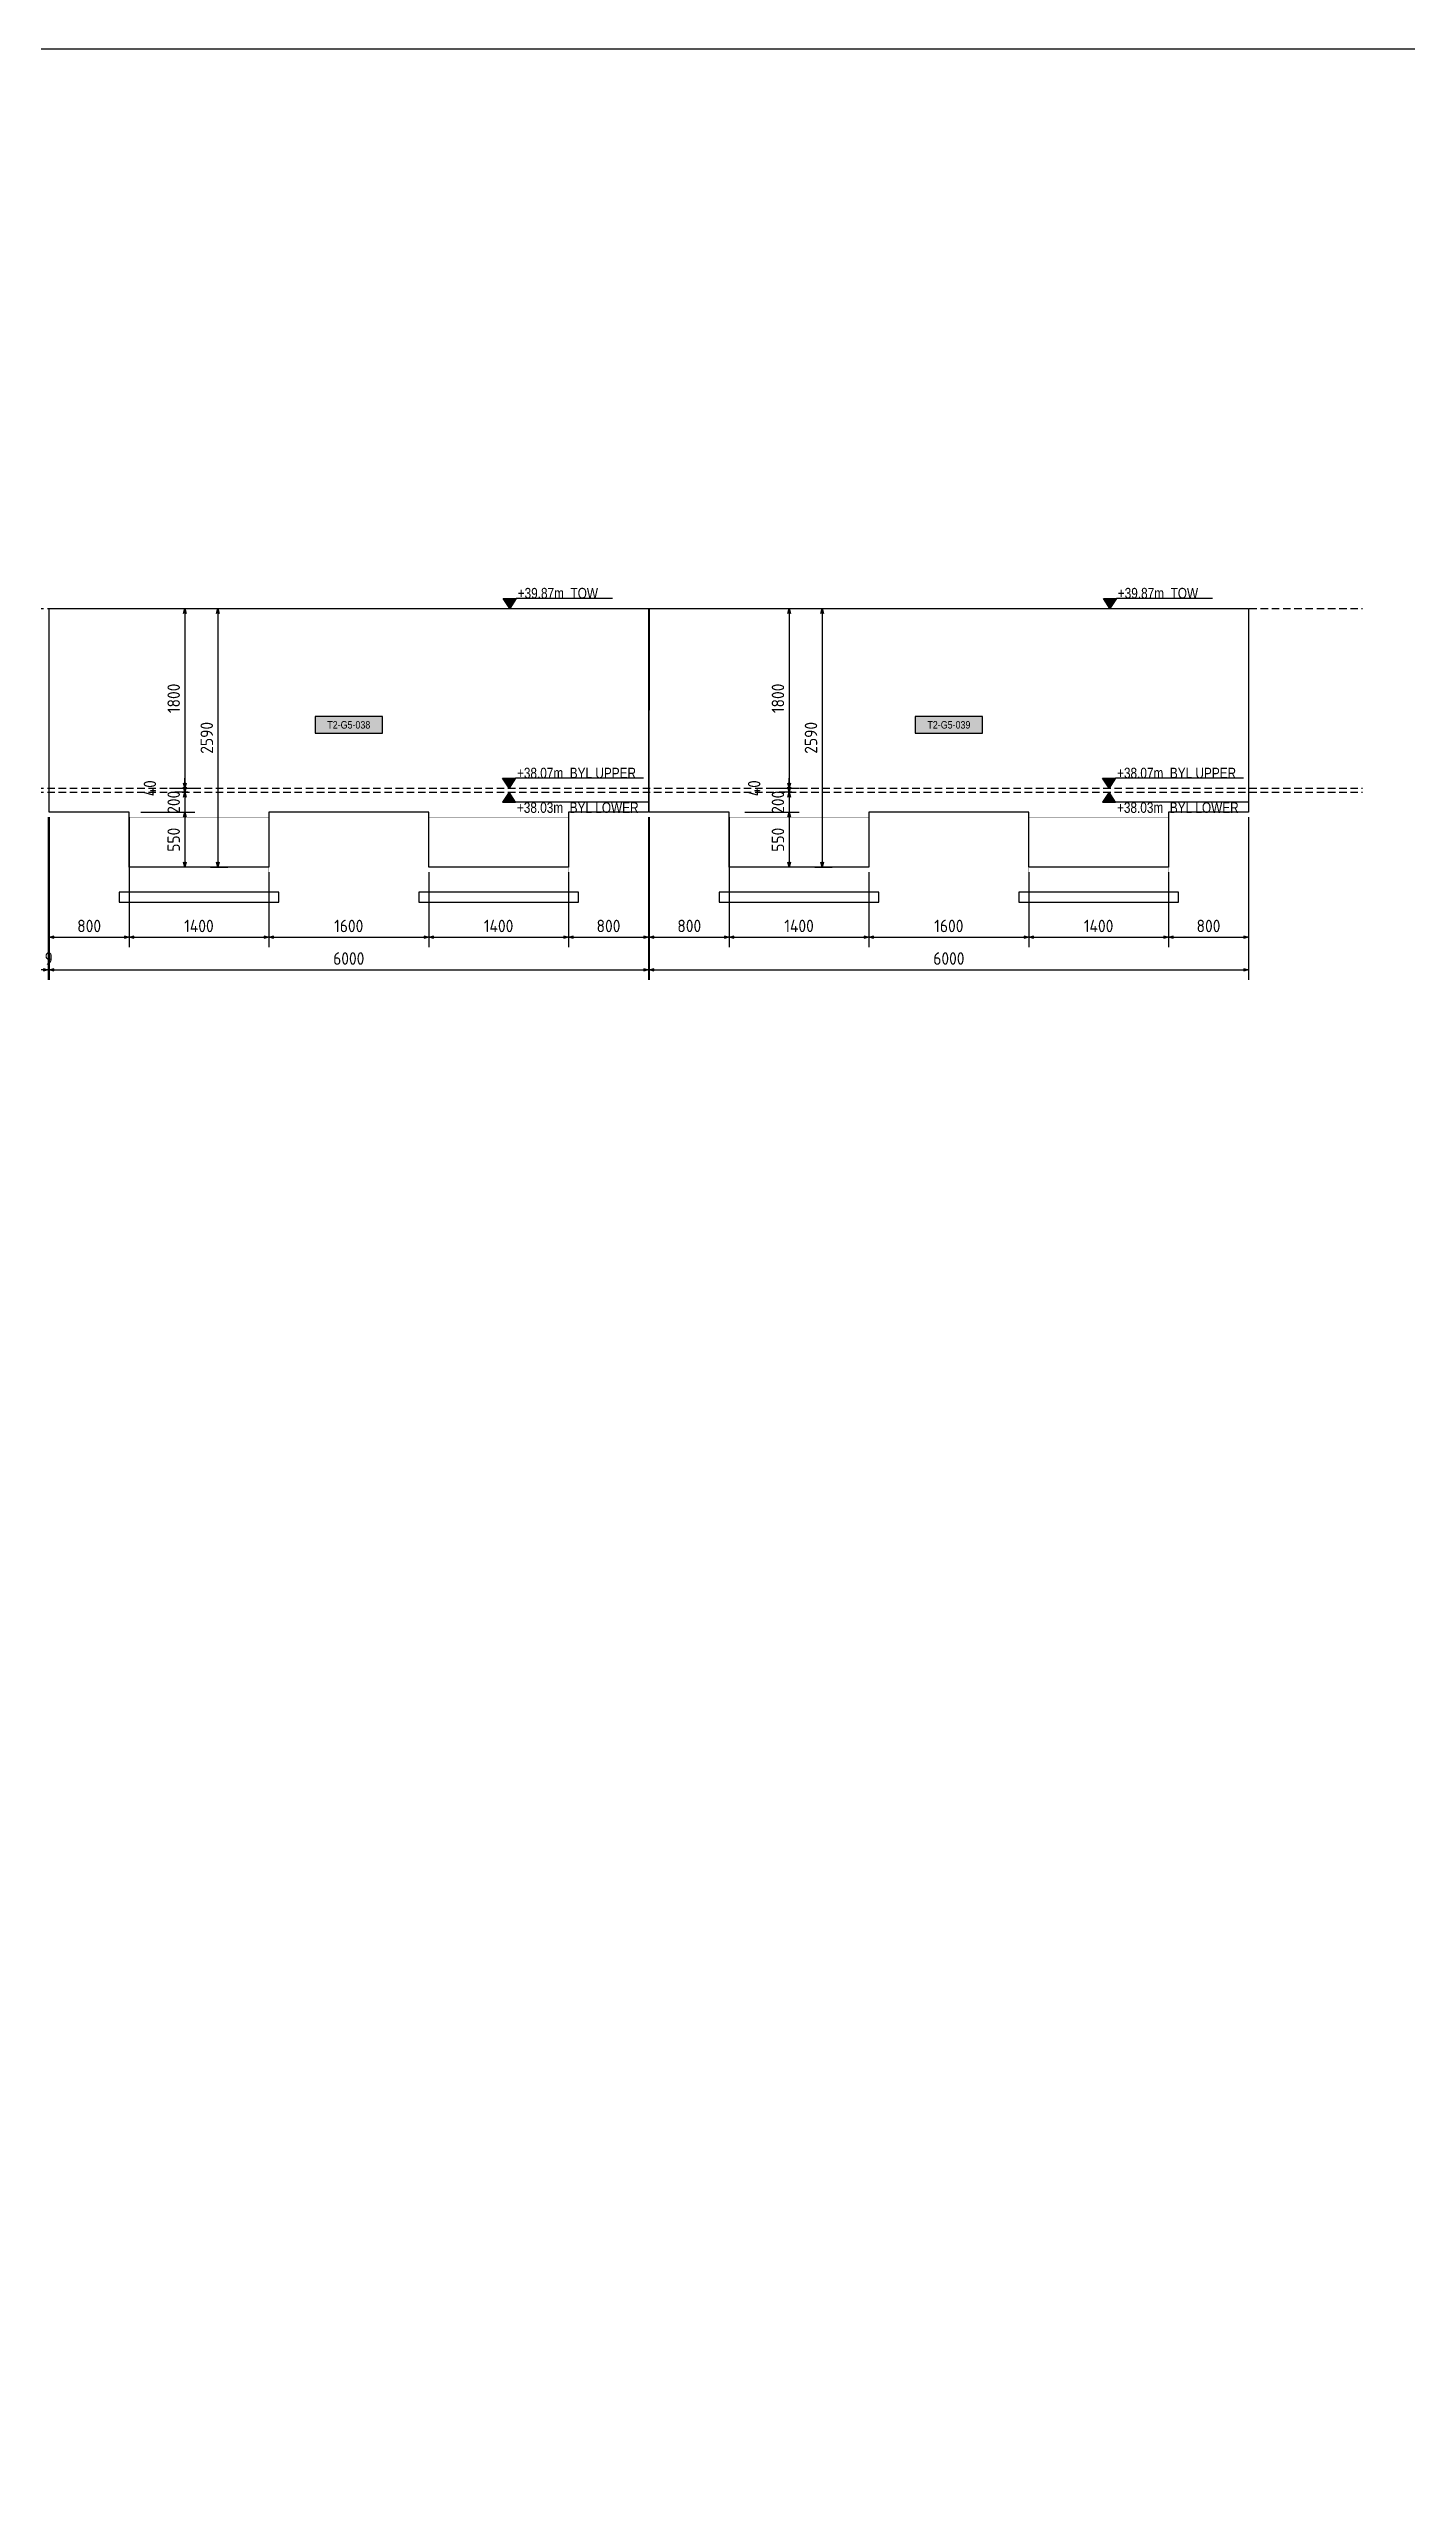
# Model space of a CAD drawing. Header units: centimetres. Extents: x -6122352 to 4157695, y -1694241 to 1947892.
# Drawn here: x 3334093 to 3347697, y 730780 to 755226 of the extents above; entities that cross this region are included whole.
import ezdxf
from ezdxf.enums import TextEntityAlignment as Align

# ---------------------------------------------------------------- set-up
doc = ezdxf.new("R2010")
doc.units = ezdxf.units.CM
doc.header["$MEASUREMENT"] = 0
doc.header["$PDMODE"] = 66
doc.header["$PDSIZE"] = 100
doc.linetypes.add('DASHED2', pattern=[0.375, 0.25, -0.125])
doc.linetypes.add('HIDDEN', pattern=[0.375, 0.25, -0.125])
for name, color, linetype in [('00-MI-DIM', 7, 'Continuous'), ('@MI-TYPE-02', 6, 'Continuous'), ('JML-Dimension', 1, 'Continuous'), ('PANEL-TAGS', 7, 'Continuous'), ('SECTION', 130, 'Continuous')]:
    doc.layers.add(name, color=color, linetype=linetype)
doc.styles.add('PANELTAG_STYLE', font='arial.ttf')
doc.styles.add('Schueco-BEMSTIL', font='isocpeur.ttf', dxfattribs={"width": 0.9})
doc.styles.add('txt-Pisa-std', font='arial.ttf', dxfattribs={"width": 0.8})
doc.dimstyles.new('MI- JWC-TXT-2.5 MM', dxfattribs={"dimscale": 1.5, "dimtxt": 2.5, "dimasz": 1, "dimexe": 2, "dimexo": 1, "dimgap": 1, "dimtad": 1, "dimdec": 0, "dimdsep": 46, "dimtxsty": 'Schueco-BEMSTIL', "dimblk": 'OPEN30', "dimcen": 0, "dimdle": 2, "dimclrd": 140, "dimclre": 8, "dimclrt": 40, "dimadec": 0, "dimazin": 2, "dimtfac": 1, "dimtdec": 0, "dimtix": 1, "dimtmove": 2, "dimatfit": 3, "dimldrblk": 'OPEN', "dimfxl": 2, "dimlwd": -1, "dimlwe": -1, "dimarcsym": 0})

# ---------------------------------------------------------------- blocks, each defined once
blk = doc.blocks.new('*U1106')
at = {"layer": 'JML-Dimension'}
h = blk.add_hatch(color=10, dxfattribs=at)
h.dxf.hatch_style = 1
h.paths.add_polyline_path([(0, 0), (-1.54, 2.37), (1.54, 2.37)])
blk.add_line((24.31, 2.37), (1.54, 2.37), dxfattribs=at)
blk.add_lwpolyline([(0, 0), (-1.54, 2.37), (1.54, 2.37), (0, 0)], dxfattribs=at)
at = {"color": 5, "style": 'txt-Pisa-std', "width": 0.8}
blk.add_attdef('+0.0', text='', height=2.5, dxfattribs=at).set_placement((1.87, 2.37), align=Align.BOTTOM_LEFT)
blk = doc.blocks.new('*U1108')
at = {"layer": 'JML-Dimension'}
h = blk.add_hatch(color=10, dxfattribs=at)
h.dxf.hatch_style = 1
h.paths.add_polyline_path([(0, 0), (-1.54, 2.37), (1.54, 2.37)])
blk.add_line((31.81, 2.37), (1.54, 2.37), dxfattribs=at)
blk.add_lwpolyline([(0, 0), (-1.54, 2.37), (1.54, 2.37), (0, 0)], dxfattribs=at)
at = {"color": 5, "style": 'txt-Pisa-std', "width": 0.8}
blk.add_attdef('+0.0', text='', height=2.5, dxfattribs=at).set_placement((1.87, 2.37), align=Align.BOTTOM_LEFT)
blk = doc.blocks.new('*U1107')
at = {"layer": 'JML-Dimension'}
h = blk.add_hatch(color=10, dxfattribs=at)
h.dxf.hatch_style = 1
h.paths.add_polyline_path([(0, 0), (-1.54, 2.37), (1.54, 2.37)])
blk.add_line((33.03, 2.37), (1.54, 2.37), dxfattribs=at)
blk.add_lwpolyline([(0, 0), (-1.54, 2.37), (1.54, 2.37), (0, 0)], dxfattribs=at)
at = {"color": 5, "style": 'txt-Pisa-std', "width": 0.8}
blk.add_attdef('+0.0', text='', height=2.5, dxfattribs=at).set_placement((1.87, 2.37), align=Align.BOTTOM_LEFT)
blk = doc.blocks.new('T2-ELE FT')
at = {"color": 12, "linetype": 'HIDDEN', "ltscale": 5, "const_width": 2}
blk.add_lwpolyline([(30306558, 1676366), (30306558, 1676866), (30307958, 1676866), (30307958, 1676366)], dxfattribs=at)
at = {"color": 12, "ltscale": 20, "const_width": 2}
blk.add_lwpolyline([(30306558, 1676366), (30307958, 1676366), (30307958, 1676116), (30306558, 1676116)], close=True, dxfattribs=at)
at = {"color": 8, "ltscale": 20}
blk.add_lwpolyline([(30306458, 1676116), (30308058, 1676116), (30308058, 1676016), (30306458, 1676016)], close=True, dxfattribs=at)
blk = doc.blocks.new('_Open30')
at = {"color": 0, "linetype": 'ByBlock', "lineweight": -2}
for p, q in [((-1, 0.27), (0, 0)), ((0, 0), (-1, -0.27)), ((0, 0), (-1, 0))]:
    blk.add_line(p, q, dxfattribs=at)
blk = doc.blocks.new('*D2288')
at = {"layer": '00-MI-DIM', "color": 8, "transparency": 16777216}
for p, q in [((3334097, 747535), (3334097, 746234)), ((3334897, 747535), (3334897, 746234))]:
    blk.add_line(p, q, dxfattribs=at)
at = {"layer": '00-MI-DIM', "color": 140, "transparency": 16777216}
blk.add_line((3334147, 746334), (3334847, 746334), dxfattribs=at)
at = {"layer": 'Defpoints', "color": 0, "transparency": 16777216}
for p in [(3334097, 747585), (3334897, 747585), (3334897, 746334)]:
    blk.add_point(p, dxfattribs=at)
at = {"layer": '00-MI-DIM', "color": 140, "transparency": 16777216, "xscale": 50, "yscale": 50, "zscale": 50, "rotation": 180}
blk.add_blockref('_Open30', (3334097, 746334), dxfattribs=at)
at = {"layer": '00-MI-DIM', "color": 140, "transparency": 16777216, "xscale": 50, "yscale": 50, "zscale": 50}
blk.add_blockref('_Open30', (3334897, 746334), dxfattribs=at)
at = {"layer": '00-MI-DIM', "color": 40, "transparency": 16777216, "insert": (3334497, 746447), "char_height": 125, "attachment_point": 5, "style": 'Schueco-BEMSTIL'}
blk.add_mtext('800', dxfattribs=at)
blk = doc.blocks.new('_Open')
at = {"color": 0, "linetype": 'ByBlock', "lineweight": -2}
for p, q in [((-1, 0), (0, 0)), ((-1, 0), (0, 0)), ((0, 0), (-1, 0))]:
    blk.add_line(p, q, dxfattribs=at)
blk = doc.blocks.new('*D2289')
at = {"layer": '00-MI-DIM', "color": 8, "transparency": 16777216}
for p, q in [((3334897, 747535), (3334897, 746234)), ((3336297, 746985), (3336297, 746234))]:
    blk.add_line(p, q, dxfattribs=at)
at = {"layer": '00-MI-DIM', "color": 140, "transparency": 16777216}
blk.add_line((3334947, 746334), (3336247, 746334), dxfattribs=at)
at = {"layer": 'Defpoints', "color": 0, "transparency": 16777216}
for p in [(3334897, 747585), (3336297, 747035), (3336297, 746334)]:
    blk.add_point(p, dxfattribs=at)
at = {"layer": '00-MI-DIM', "color": 140, "transparency": 16777216, "xscale": 50, "yscale": 50, "zscale": 50, "rotation": 180}
blk.add_blockref('_Open30', (3334897, 746334), dxfattribs=at)
at = {"layer": '00-MI-DIM', "color": 140, "transparency": 16777216, "xscale": 50, "yscale": 50, "zscale": 50}
blk.add_blockref('_Open30', (3336297, 746334), dxfattribs=at)
at = {"layer": '00-MI-DIM', "color": 40, "transparency": 16777216, "insert": (3335597, 746447), "char_height": 125, "attachment_point": 5, "style": 'Schueco-BEMSTIL'}
blk.add_mtext('1400', dxfattribs=at)
blk = doc.blocks.new('*D2290')
at = {"layer": '00-MI-DIM', "color": 8, "transparency": 16777216}
for p, q in [((3336297, 746985), (3336297, 746234)), ((3337898, 746985), (3337898, 746234))]:
    blk.add_line(p, q, dxfattribs=at)
at = {"layer": '00-MI-DIM', "color": 140, "transparency": 16777216}
blk.add_line((3336347, 746334), (3337848, 746334), dxfattribs=at)
at = {"layer": 'Defpoints', "color": 0, "transparency": 16777216}
for p in [(3336297, 747035), (3337898, 747035), (3337898, 746334)]:
    blk.add_point(p, dxfattribs=at)
at = {"layer": '00-MI-DIM', "color": 140, "transparency": 16777216, "xscale": 50, "yscale": 50, "zscale": 50, "rotation": 180}
blk.add_blockref('_Open30', (3336297, 746334), dxfattribs=at)
at = {"layer": '00-MI-DIM', "color": 140, "transparency": 16777216, "xscale": 50, "yscale": 50, "zscale": 50}
blk.add_blockref('_Open30', (3337898, 746334), dxfattribs=at)
at = {"layer": '00-MI-DIM', "color": 40, "transparency": 16777216, "insert": (3337097, 746447), "char_height": 125, "attachment_point": 5, "style": 'Schueco-BEMSTIL'}
blk.add_mtext('1600', dxfattribs=at)
blk = doc.blocks.new('*D2291')
at = {"layer": '00-MI-DIM', "color": 8, "transparency": 16777216}
for p, q in [((3337898, 746985), (3337898, 746234)), ((3339298, 746985), (3339298, 746234))]:
    blk.add_line(p, q, dxfattribs=at)
at = {"layer": '00-MI-DIM', "color": 140, "transparency": 16777216}
blk.add_line((3337948, 746334), (3339248, 746334), dxfattribs=at)
at = {"layer": 'Defpoints', "color": 0, "transparency": 16777216}
for p in [(3337898, 747035), (3339298, 747035), (3339298, 746334)]:
    blk.add_point(p, dxfattribs=at)
at = {"layer": '00-MI-DIM', "color": 140, "transparency": 16777216, "xscale": 50, "yscale": 50, "zscale": 50, "rotation": 180}
blk.add_blockref('_Open30', (3337898, 746334), dxfattribs=at)
at = {"layer": '00-MI-DIM', "color": 140, "transparency": 16777216, "xscale": 50, "yscale": 50, "zscale": 50}
blk.add_blockref('_Open30', (3339298, 746334), dxfattribs=at)
at = {"layer": '00-MI-DIM', "color": 40, "transparency": 16777216, "insert": (3338598, 746447), "char_height": 125, "attachment_point": 5, "style": 'Schueco-BEMSTIL'}
blk.add_mtext('1400', dxfattribs=at)
blk = doc.blocks.new('*D2292')
at = {"layer": '00-MI-DIM', "color": 8, "transparency": 16777216}
for p, q in [((3340098, 747535), (3340098, 746234)), ((3339298, 746985), (3339298, 746234))]:
    blk.add_line(p, q, dxfattribs=at)
at = {"layer": '00-MI-DIM', "color": 140, "transparency": 16777216}
blk.add_line((3339348, 746334), (3340048, 746334), dxfattribs=at)
at = {"layer": 'Defpoints', "color": 0, "transparency": 16777216}
for p in [(3340098, 747585), (3339298, 747035), (3340098, 746334)]:
    blk.add_point(p, dxfattribs=at)
at = {"layer": '00-MI-DIM', "color": 140, "transparency": 16777216, "xscale": 50, "yscale": 50, "zscale": 50, "rotation": 180}
blk.add_blockref('_Open30', (3339298, 746334), dxfattribs=at)
at = {"layer": '00-MI-DIM', "color": 140, "transparency": 16777216, "xscale": 50, "yscale": 50, "zscale": 50}
blk.add_blockref('_Open30', (3340098, 746334), dxfattribs=at)
at = {"layer": '00-MI-DIM', "color": 40, "transparency": 16777216, "insert": (3339698, 746447), "char_height": 125, "attachment_point": 5, "style": 'Schueco-BEMSTIL'}
blk.add_mtext('800', dxfattribs=at)
blk = doc.blocks.new('*D2287')
at = {"layer": '00-MI-DIM', "color": 8, "transparency": 16777216}
for p, q in [((3334097, 747535), (3334097, 745909)), ((3340098, 747535), (3340098, 745909))]:
    blk.add_line(p, q, dxfattribs=at)
at = {"layer": '00-MI-DIM', "color": 140, "transparency": 16777216}
blk.add_line((3334147, 746009), (3340048, 746009), dxfattribs=at)
at = {"layer": 'Defpoints', "color": 0, "transparency": 16777216}
for p in [(3334097, 747585), (3340098, 747585), (3340098, 746009)]:
    blk.add_point(p, dxfattribs=at)
at = {"layer": '00-MI-DIM', "color": 140, "transparency": 16777216, "xscale": 50, "yscale": 50, "zscale": 50, "rotation": 180}
blk.add_blockref('_Open30', (3334097, 746009), dxfattribs=at)
at = {"layer": '00-MI-DIM', "color": 140, "transparency": 16777216, "xscale": 50, "yscale": 50, "zscale": 50}
blk.add_blockref('_Open30', (3340098, 746009), dxfattribs=at)
at = {"layer": '00-MI-DIM', "color": 40, "transparency": 16777216, "insert": (3337097, 746121), "char_height": 125, "attachment_point": 5, "style": 'Schueco-BEMSTIL'}
blk.add_mtext('6000', dxfattribs=at)
blk = doc.blocks.new('*D2294')
at = {"layer": '00-MI-DIM', "color": 8, "transparency": 16777216}
for p, q in [((3340107, 747535), (3340107, 746234)), ((3340907, 747535), (3340907, 746234))]:
    blk.add_line(p, q, dxfattribs=at)
at = {"layer": '00-MI-DIM', "color": 140, "transparency": 16777216}
blk.add_line((3340157, 746334), (3340857, 746334), dxfattribs=at)
at = {"layer": 'Defpoints', "color": 0, "transparency": 16777216}
for p in [(3340107, 747585), (3340907, 747585), (3340907, 746334)]:
    blk.add_point(p, dxfattribs=at)
at = {"layer": '00-MI-DIM', "color": 140, "transparency": 16777216, "xscale": 50, "yscale": 50, "zscale": 50, "rotation": 180}
blk.add_blockref('_Open30', (3340107, 746334), dxfattribs=at)
at = {"layer": '00-MI-DIM', "color": 140, "transparency": 16777216, "xscale": 50, "yscale": 50, "zscale": 50}
blk.add_blockref('_Open30', (3340907, 746334), dxfattribs=at)
at = {"layer": '00-MI-DIM', "color": 40, "transparency": 16777216, "insert": (3340507, 746447), "char_height": 125, "attachment_point": 5, "style": 'Schueco-BEMSTIL'}
blk.add_mtext('800', dxfattribs=at)
blk = doc.blocks.new('*D2295')
at = {"layer": '00-MI-DIM', "color": 8, "transparency": 16777216}
for p, q in [((3340907, 747535), (3340907, 746234)), ((3342307, 746985), (3342307, 746234))]:
    blk.add_line(p, q, dxfattribs=at)
at = {"layer": '00-MI-DIM', "color": 140, "transparency": 16777216}
blk.add_line((3340957, 746334), (3342257, 746334), dxfattribs=at)
at = {"layer": 'Defpoints', "color": 0, "transparency": 16777216}
for p in [(3340907, 747585), (3342307, 747035), (3342307, 746334)]:
    blk.add_point(p, dxfattribs=at)
at = {"layer": '00-MI-DIM', "color": 140, "transparency": 16777216, "xscale": 50, "yscale": 50, "zscale": 50, "rotation": 180}
blk.add_blockref('_Open30', (3340907, 746334), dxfattribs=at)
at = {"layer": '00-MI-DIM', "color": 140, "transparency": 16777216, "xscale": 50, "yscale": 50, "zscale": 50}
blk.add_blockref('_Open30', (3342307, 746334), dxfattribs=at)
at = {"layer": '00-MI-DIM', "color": 40, "transparency": 16777216, "insert": (3341607, 746447), "char_height": 125, "attachment_point": 5, "style": 'Schueco-BEMSTIL'}
blk.add_mtext('1400', dxfattribs=at)
blk = doc.blocks.new('*D2296')
at = {"layer": '00-MI-DIM', "color": 8, "transparency": 16777216}
for p, q in [((3342307, 746985), (3342307, 746234)), ((3343907, 746985), (3343907, 746234))]:
    blk.add_line(p, q, dxfattribs=at)
at = {"layer": '00-MI-DIM', "color": 140, "transparency": 16777216}
blk.add_line((3342357, 746334), (3343857, 746334), dxfattribs=at)
at = {"layer": 'Defpoints', "color": 0, "transparency": 16777216}
for p in [(3342307, 747035), (3343907, 747035), (3343907, 746334)]:
    blk.add_point(p, dxfattribs=at)
at = {"layer": '00-MI-DIM', "color": 140, "transparency": 16777216, "xscale": 50, "yscale": 50, "zscale": 50, "rotation": 180}
blk.add_blockref('_Open30', (3342307, 746334), dxfattribs=at)
at = {"layer": '00-MI-DIM', "color": 140, "transparency": 16777216, "xscale": 50, "yscale": 50, "zscale": 50}
blk.add_blockref('_Open30', (3343907, 746334), dxfattribs=at)
at = {"layer": '00-MI-DIM', "color": 40, "transparency": 16777216, "insert": (3343107, 746447), "char_height": 125, "attachment_point": 5, "style": 'Schueco-BEMSTIL'}
blk.add_mtext('1600', dxfattribs=at)
blk = doc.blocks.new('*D2297')
at = {"layer": '00-MI-DIM', "color": 8, "transparency": 16777216}
for p, q in [((3343907, 746985), (3343907, 746234)), ((3345307, 746985), (3345307, 746234))]:
    blk.add_line(p, q, dxfattribs=at)
at = {"layer": '00-MI-DIM', "color": 140, "transparency": 16777216}
blk.add_line((3343957, 746334), (3345257, 746334), dxfattribs=at)
at = {"layer": 'Defpoints', "color": 0, "transparency": 16777216}
for p in [(3343907, 747035), (3345307, 747035), (3345307, 746334)]:
    blk.add_point(p, dxfattribs=at)
at = {"layer": '00-MI-DIM', "color": 140, "transparency": 16777216, "xscale": 50, "yscale": 50, "zscale": 50, "rotation": 180}
blk.add_blockref('_Open30', (3343907, 746334), dxfattribs=at)
at = {"layer": '00-MI-DIM', "color": 140, "transparency": 16777216, "xscale": 50, "yscale": 50, "zscale": 50}
blk.add_blockref('_Open30', (3345307, 746334), dxfattribs=at)
at = {"layer": '00-MI-DIM', "color": 40, "transparency": 16777216, "insert": (3344607, 746447), "char_height": 125, "attachment_point": 5, "style": 'Schueco-BEMSTIL'}
blk.add_mtext('1400', dxfattribs=at)
blk = doc.blocks.new('*D2298')
at = {"layer": '00-MI-DIM', "color": 8, "transparency": 16777216}
for p, q in [((3346107, 747535), (3346107, 746234)), ((3345307, 746985), (3345307, 746234))]:
    blk.add_line(p, q, dxfattribs=at)
at = {"layer": '00-MI-DIM', "color": 140, "transparency": 16777216}
blk.add_line((3345357, 746334), (3346057, 746334), dxfattribs=at)
at = {"layer": 'Defpoints', "color": 0, "transparency": 16777216}
for p in [(3346107, 747585), (3345307, 747035), (3346107, 746334)]:
    blk.add_point(p, dxfattribs=at)
at = {"layer": '00-MI-DIM', "color": 140, "transparency": 16777216, "xscale": 50, "yscale": 50, "zscale": 50, "rotation": 180}
blk.add_blockref('_Open30', (3345307, 746334), dxfattribs=at)
at = {"layer": '00-MI-DIM', "color": 140, "transparency": 16777216, "xscale": 50, "yscale": 50, "zscale": 50}
blk.add_blockref('_Open30', (3346107, 746334), dxfattribs=at)
at = {"layer": '00-MI-DIM', "color": 40, "transparency": 16777216, "insert": (3345707, 746447), "char_height": 125, "attachment_point": 5, "style": 'Schueco-BEMSTIL'}
blk.add_mtext('800', dxfattribs=at)
blk = doc.blocks.new('*D2293')
at = {"layer": '00-MI-DIM', "color": 8, "transparency": 16777216}
for p, q in [((3340107, 747535), (3340107, 745909)), ((3346107, 747535), (3346107, 745909))]:
    blk.add_line(p, q, dxfattribs=at)
at = {"layer": '00-MI-DIM', "color": 140, "transparency": 16777216}
blk.add_line((3340157, 746009), (3346057, 746009), dxfattribs=at)
at = {"layer": 'Defpoints', "color": 0, "transparency": 16777216}
for p in [(3340107, 747585), (3346107, 747585), (3346107, 746009)]:
    blk.add_point(p, dxfattribs=at)
at = {"layer": '00-MI-DIM', "color": 140, "transparency": 16777216, "xscale": 50, "yscale": 50, "zscale": 50, "rotation": 180}
blk.add_blockref('_Open30', (3340107, 746009), dxfattribs=at)
at = {"layer": '00-MI-DIM', "color": 140, "transparency": 16777216, "xscale": 50, "yscale": 50, "zscale": 50}
blk.add_blockref('_Open30', (3346107, 746009), dxfattribs=at)
at = {"layer": '00-MI-DIM', "color": 40, "transparency": 16777216, "insert": (3343107, 746121), "char_height": 125, "attachment_point": 5, "style": 'Schueco-BEMSTIL'}
blk.add_mtext('6000', dxfattribs=at)
blk = doc.blocks.new('*D2299')
at = {"layer": '00-MI-DIM', "color": 8, "transparency": 16777216}
for p, q in [((3334088, 747535), (3334088, 745909)), ((3334097, 747535), (3334097, 745909))]:
    blk.add_line(p, q, dxfattribs=at)
at = {"layer": '00-MI-DIM', "color": 140, "transparency": 16777216}
for p, q in [((3334038, 746009), (3333988, 746009)), ((3334088, 746009), (3334097, 746009)), ((3334147, 746009), (3334197, 746009))]:
    blk.add_line(p, q, dxfattribs=at)
at = {"layer": 'Defpoints', "color": 0, "transparency": 16777216}
for p in [(3334088, 747585), (3334097, 747585), (3334097, 746009)]:
    blk.add_point(p, dxfattribs=at)
at = {"layer": '00-MI-DIM', "color": 140, "transparency": 16777216, "xscale": 50, "yscale": 50, "zscale": 50}
blk.add_blockref('_Open30', (3334088, 746009), dxfattribs=at)
at = {"layer": '00-MI-DIM', "color": 140, "transparency": 16777216, "xscale": 50, "yscale": 50, "zscale": 50, "rotation": 180}
blk.add_blockref('_Open30', (3334097, 746009), dxfattribs=at)
at = {"layer": '00-MI-DIM', "color": 40, "transparency": 16777216, "insert": (3334092, 746121), "char_height": 125, "attachment_point": 5, "style": 'Schueco-BEMSTIL'}
blk.add_mtext('9', dxfattribs=at)
blk = doc.blocks.new('*D2304')
at = {"layer": '00-MI-DIM', "color": 140, "transparency": 16777216}
blk.add_line((3335787, 749575), (3335787, 747085), dxfattribs=at)
at = {"layer": '00-MI-DIM', "color": 8, "transparency": 16777216}
for p, q in [((3335828, 749625), (3335887, 749625)), ((3335714, 747035), (3335887, 747035))]:
    blk.add_line(p, q, dxfattribs=at)
at = {"layer": 'Defpoints', "color": 0, "transparency": 16777216}
for p in [(3335778, 749625), (3335664, 747035), (3335787, 747035)]:
    blk.add_point(p, dxfattribs=at)
at = {"layer": '00-MI-DIM', "color": 140, "transparency": 16777216, "xscale": 50, "yscale": 50, "zscale": 50}
for p, rotation in [((3335787, 749625), 90), ((3335787, 747035), 270)]:
    blk.add_blockref('_Open30', p, dxfattribs=dict(at, rotation=rotation))
at = {"layer": '00-MI-DIM', "color": 40, "transparency": 16777216, "insert": (3335675, 748330), "char_height": 125, "attachment_point": 5, "rotation": 90, "style": 'Schueco-BEMSTIL'}
blk.add_mtext('2590', dxfattribs=at)
blk = doc.blocks.new('*D2307')
at = {"layer": '00-MI-DIM', "color": 8, "transparency": 16777216}
for p, q in [((3335303, 749625), (3335556, 749625)), ((3335303, 747825), (3335556, 747825))]:
    blk.add_line(p, q, dxfattribs=at)
at = {"layer": '00-MI-DIM', "color": 140, "transparency": 16777216}
blk.add_line((3335456, 749575), (3335456, 747875), dxfattribs=at)
at = {"layer": 'Defpoints', "color": 0, "transparency": 16777216}
for p in [(3335253, 749625), (3335253, 747825), (3335456, 747825)]:
    blk.add_point(p, dxfattribs=at)
at = {"layer": '00-MI-DIM', "color": 140, "transparency": 16777216, "xscale": 50, "yscale": 50, "zscale": 50}
for p, rotation in [((3335456, 749625), 90), ((3335456, 747825), 270)]:
    blk.add_blockref('_Open30', p, dxfattribs=dict(at, rotation=rotation))
at = {"layer": '00-MI-DIM', "color": 40, "transparency": 16777216, "insert": (3335344, 748725), "char_height": 125, "attachment_point": 5, "rotation": 90, "style": 'Schueco-BEMSTIL'}
blk.add_mtext('1800', dxfattribs=at)
blk = doc.blocks.new('*D2308')
at = {"layer": '00-MI-DIM', "color": 8, "transparency": 16777216}
for p, q in [((3335303, 747825), (3335556, 747825)), ((3335484, 747785), (3335356, 747785))]:
    blk.add_line(p, q, dxfattribs=at)
at = {"layer": '00-MI-DIM', "color": 140, "transparency": 16777216}
for p, q in [((3335456, 747875), (3335456, 747925)), ((3335456, 747825), (3335456, 747785)), ((3335456, 747735), (3335456, 747685))]:
    blk.add_line(p, q, dxfattribs=at)
at = {"layer": 'Defpoints', "color": 0, "transparency": 16777216}
for p in [(3335253, 747825), (3335456, 747785), (3335534, 747785)]:
    blk.add_point(p, dxfattribs=at)
at = {"layer": '00-MI-DIM', "color": 140, "transparency": 16777216, "xscale": 50, "yscale": 50, "zscale": 50}
for p, rotation in [((3335456, 747825), 270), ((3335456, 747785), 90)]:
    blk.add_blockref('_Open30', p, dxfattribs=dict(at, rotation=rotation))
at = {"layer": '00-MI-DIM', "color": 40, "transparency": 16777216, "insert": (3335106, 747825), "char_height": 125, "attachment_point": 5, "rotation": 90, "style": 'Schueco-BEMSTIL'}
blk.add_mtext('40', dxfattribs=at)
blk = doc.blocks.new('*D2305')
at = {"layer": '00-MI-DIM', "color": 140, "transparency": 16777216}
for p, q in [((3335456, 747835), (3335456, 747885)), ((3335456, 747785), (3335456, 747585)), ((3335456, 747535), (3335456, 747485))]:
    blk.add_line(p, q, dxfattribs=at)
at = {"layer": '00-MI-DIM', "color": 8, "transparency": 16777216}
for p, q in [((3335014, 747585), (3335556, 747585)), ((3335484, 747785), (3335356, 747785))]:
    blk.add_line(p, q, dxfattribs=at)
at = {"layer": 'Defpoints', "color": 0, "transparency": 16777216}
for p in [(3334964, 747585), (3335456, 747585), (3335534, 747785)]:
    blk.add_point(p, dxfattribs=at)
at = {"layer": '00-MI-DIM', "color": 140, "transparency": 16777216, "xscale": 50, "yscale": 50, "zscale": 50}
for p, rotation in [((3335456, 747785), 270), ((3335456, 747585), 90)]:
    blk.add_blockref('_Open30', p, dxfattribs=dict(at, rotation=rotation))
at = {"layer": '00-MI-DIM', "color": 40, "transparency": 16777216, "insert": (3335344, 747685), "char_height": 125, "attachment_point": 5, "rotation": 90, "style": 'Schueco-BEMSTIL'}
blk.add_mtext('200', dxfattribs=at)
blk = doc.blocks.new('*D2306')
at = {"layer": '00-MI-DIM', "color": 8, "transparency": 16777216}
for p, q in [((3335014, 747585), (3335556, 747585)), ((3335454, 747035), (3335356, 747035))]:
    blk.add_line(p, q, dxfattribs=at)
at = {"layer": '00-MI-DIM', "color": 140, "transparency": 16777216}
blk.add_line((3335456, 747535), (3335456, 747085), dxfattribs=at)
at = {"layer": 'Defpoints', "color": 0, "transparency": 16777216}
for p in [(3334964, 747585), (3335456, 747035), (3335504, 747035)]:
    blk.add_point(p, dxfattribs=at)
at = {"layer": '00-MI-DIM', "color": 140, "transparency": 16777216, "xscale": 50, "yscale": 50, "zscale": 50}
for p, rotation in [((3335456, 747585), 90), ((3335456, 747035), 270)]:
    blk.add_blockref('_Open30', p, dxfattribs=dict(at, rotation=rotation))
at = {"layer": '00-MI-DIM', "color": 40, "transparency": 16777216, "insert": (3335344, 747310), "char_height": 125, "attachment_point": 5, "rotation": 90, "style": 'Schueco-BEMSTIL'}
blk.add_mtext('550', dxfattribs=at)
blk = doc.blocks.new('*D2309')
at = {"layer": '00-MI-DIM', "color": 140, "transparency": 16777216}
blk.add_line((3341839, 749575), (3341839, 747085), dxfattribs=at)
at = {"layer": '00-MI-DIM', "color": 8, "transparency": 16777216}
for p, q in [((3341880, 749625), (3341939, 749625)), ((3341765, 747035), (3341939, 747035))]:
    blk.add_line(p, q, dxfattribs=at)
at = {"layer": 'Defpoints', "color": 0, "transparency": 16777216}
for p in [(3341830, 749625), (3341715, 747035), (3341839, 747035)]:
    blk.add_point(p, dxfattribs=at)
at = {"layer": '00-MI-DIM', "color": 140, "transparency": 16777216, "xscale": 50, "yscale": 50, "zscale": 50}
for p, rotation in [((3341839, 749625), 90), ((3341839, 747035), 270)]:
    blk.add_blockref('_Open30', p, dxfattribs=dict(at, rotation=rotation))
at = {"layer": '00-MI-DIM', "color": 40, "transparency": 16777216, "insert": (3341726, 748330), "char_height": 125, "attachment_point": 5, "rotation": 90, "style": 'Schueco-BEMSTIL'}
blk.add_mtext('2590', dxfattribs=at)
blk = doc.blocks.new('*D2312')
at = {"layer": '00-MI-DIM', "color": 8, "transparency": 16777216}
for p, q in [((3341354, 749625), (3341608, 749625)), ((3341354, 747825), (3341608, 747825))]:
    blk.add_line(p, q, dxfattribs=at)
at = {"layer": '00-MI-DIM', "color": 140, "transparency": 16777216}
blk.add_line((3341508, 749575), (3341508, 747875), dxfattribs=at)
at = {"layer": 'Defpoints', "color": 0, "transparency": 16777216}
for p in [(3341304, 749625), (3341304, 747825), (3341508, 747825)]:
    blk.add_point(p, dxfattribs=at)
at = {"layer": '00-MI-DIM', "color": 140, "transparency": 16777216, "xscale": 50, "yscale": 50, "zscale": 50}
for p, rotation in [((3341508, 749625), 90), ((3341508, 747825), 270)]:
    blk.add_blockref('_Open30', p, dxfattribs=dict(at, rotation=rotation))
at = {"layer": '00-MI-DIM', "color": 40, "transparency": 16777216, "insert": (3341395, 748725), "char_height": 125, "attachment_point": 5, "rotation": 90, "style": 'Schueco-BEMSTIL'}
blk.add_mtext('1800', dxfattribs=at)
blk = doc.blocks.new('*D2313')
at = {"layer": '00-MI-DIM', "color": 8, "transparency": 16777216}
for p, q in [((3341354, 747825), (3341608, 747825)), ((3341535, 747785), (3341408, 747785))]:
    blk.add_line(p, q, dxfattribs=at)
at = {"layer": '00-MI-DIM', "color": 140, "transparency": 16777216}
for p, q in [((3341508, 747875), (3341508, 747925)), ((3341508, 747825), (3341508, 747785)), ((3341508, 747735), (3341508, 747685))]:
    blk.add_line(p, q, dxfattribs=at)
at = {"layer": 'Defpoints', "color": 0, "transparency": 16777216}
for p in [(3341304, 747825), (3341508, 747785), (3341585, 747785)]:
    blk.add_point(p, dxfattribs=at)
at = {"layer": '00-MI-DIM', "color": 140, "transparency": 16777216, "xscale": 50, "yscale": 50, "zscale": 50}
for p, rotation in [((3341508, 747825), 270), ((3341508, 747785), 90)]:
    blk.add_blockref('_Open30', p, dxfattribs=dict(at, rotation=rotation))
at = {"layer": '00-MI-DIM', "color": 40, "transparency": 16777216, "insert": (3341157, 747825), "char_height": 125, "attachment_point": 5, "rotation": 90, "style": 'Schueco-BEMSTIL'}
blk.add_mtext('40', dxfattribs=at)
blk = doc.blocks.new('*D2310')
at = {"layer": '00-MI-DIM', "color": 140, "transparency": 16777216}
for p, q in [((3341508, 747835), (3341508, 747885)), ((3341508, 747785), (3341508, 747585)), ((3341508, 747535), (3341508, 747485))]:
    blk.add_line(p, q, dxfattribs=at)
at = {"layer": '00-MI-DIM', "color": 8, "transparency": 16777216}
for p, q in [((3341065, 747585), (3341608, 747585)), ((3341535, 747785), (3341408, 747785))]:
    blk.add_line(p, q, dxfattribs=at)
at = {"layer": 'Defpoints', "color": 0, "transparency": 16777216}
for p in [(3341015, 747585), (3341508, 747585), (3341585, 747785)]:
    blk.add_point(p, dxfattribs=at)
at = {"layer": '00-MI-DIM', "color": 140, "transparency": 16777216, "xscale": 50, "yscale": 50, "zscale": 50}
for p, rotation in [((3341508, 747785), 270), ((3341508, 747585), 90)]:
    blk.add_blockref('_Open30', p, dxfattribs=dict(at, rotation=rotation))
at = {"layer": '00-MI-DIM', "color": 40, "transparency": 16777216, "insert": (3341395, 747685), "char_height": 125, "attachment_point": 5, "rotation": 90, "style": 'Schueco-BEMSTIL'}
blk.add_mtext('200', dxfattribs=at)
blk = doc.blocks.new('*D2311')
at = {"layer": '00-MI-DIM', "color": 8, "transparency": 16777216}
for p, q in [((3341065, 747585), (3341608, 747585)), ((3341506, 747035), (3341408, 747035))]:
    blk.add_line(p, q, dxfattribs=at)
at = {"layer": '00-MI-DIM', "color": 140, "transparency": 16777216}
blk.add_line((3341508, 747535), (3341508, 747085), dxfattribs=at)
at = {"layer": 'Defpoints', "color": 0, "transparency": 16777216}
for p in [(3341015, 747585), (3341508, 747035), (3341556, 747035)]:
    blk.add_point(p, dxfattribs=at)
at = {"layer": '00-MI-DIM', "color": 140, "transparency": 16777216, "xscale": 50, "yscale": 50, "zscale": 50}
for p, rotation in [((3341508, 747585), 90), ((3341508, 747035), 270)]:
    blk.add_blockref('_Open30', p, dxfattribs=dict(at, rotation=rotation))
at = {"layer": '00-MI-DIM', "color": 40, "transparency": 16777216, "insert": (3341395, 747310), "char_height": 125, "attachment_point": 5, "rotation": 90, "style": 'Schueco-BEMSTIL'}
blk.add_mtext('550', dxfattribs=at)
blk = doc.blocks.new('PANELTAG')
at = {"layer": 'PANEL-TAGS', "color": 1}
blk.add_lwpolyline([(-13.5, -3.3), (13.5, -3.3), (13.5, 3.3), (-13.5, 3.3)], close=True, dxfattribs=at)
at = {"layer": 'PANEL-TAGS', "color": 40, "true_color": 0xffd700}
blk.add_solid([(-13.5, -3.3), (13.5, -3.3), (-13.5, 3.3), (13.5, 3.3)], dxfattribs=at)
at = {"layer": 'PANEL-TAGS', "color": 5, "style": 'PANELTAG_STYLE', "width": 0.85}
blk.add_attdef('TAGNO', text='', height=3, dxfattribs=at).set_placement((0, 0), align=Align.MIDDLE)

msp = doc.modelspace()

# ---------------------------------------------------------------- linework, layer by layer
at = {"layer": '00-MI-DIM', "color": 6}
msp.add_lwpolyline([(3287503.15085, 755226.18129), (3438836.93337, 755226.18129), (3438836.93337, 681789.16077), (3287503.15085, 681789.16077)], close=True, dxfattribs=at)
at = {"layer": '@MI-TYPE-02', "color": 160, "linetype": 'DASHED2', "ltscale": 300}
for points in [[(3321928.40847, 749624.74001), (3347249.26623, 749624.74001)], [(3321928.40847, 747824.74001), (3347249.26623, 747824.74001)], [(3321928.40847, 747784.74001), (3347249.26623, 747784.74001)]]:
    msp.add_lwpolyline(points, dxfattribs=at)
at = {"layer": '@MI-TYPE-02', "color": 30}
for points in [[(3334097.73334, 749624.74001), (3340097.51682, 749624.69531), (3340097.51682, 747584.75011), (3339297.55434, 747584.75011), (3339297.55434, 747034.75011), (3337897.55434, 747034.75011), (3337897.55434, 747584.75011), (3336297.26682, 747584.75011), (3336297.26682, 747034.75011), (3334897.26682, 747034.75011), (3334897.26682, 747584.75011), (3334097.02085, 747584.79481), (3334097.73334, 749624.74001)], [(3340107.51682, 749624.74001), (3346107.30031, 749624.69531), (3346107.30031, 747584.75011), (3345307.33783, 747584.75011), (3345307.33783, 747034.75011), (3343907.33783, 747034.75011), (3343907.33783, 747584.75011), (3342307.05031, 747584.75011), (3342307.05031, 747034.75011), (3340907.05031, 747034.75011), (3340907.05031, 747584.75011), (3340106.80434, 747584.79481), (3340107.51682, 749624.74001)]]:
    msp.add_lwpolyline(points, dxfattribs=at)

# ---------------------------------------------------------------- block references
at = {"color": 2, "xscale": -1}
for p in [(33642855.42839, -929331.12365), (33645855.7159, -929331.12365), (33648865.21187, -929331.12365), (33651865.49939, -929331.12365)]:
    msp.add_blockref('T2-ELE FT', p, dxfattribs=at)
at = {"layer": 'PANEL-TAGS', "color": 30}
ref = msp.add_blockref('PANELTAG', (3337097.4367, 748459.99562), dxfattribs=dict(at, xscale=25, yscale=25, zscale=25))
ref.add_attrib('TAGNO', 'T2-G5-038', dxfattribs={"color": 5, "height": 75, "style": 'PANELTAG_STYLE', "width": 0.85}).set_placement((3337097.4367, 748459.99562), align=Align.MIDDLE_CENTER)
ref = msp.add_blockref('PANELTAG', (3343107.22019, 748459.99562), dxfattribs=dict(at, xscale=25, yscale=25, zscale=25))
ref.add_attrib('TAGNO', 'T2-G5-039', dxfattribs={"color": 5, "height": 75, "style": 'PANELTAG_STYLE', "width": 0.85}).set_placement((3343107.22019, 748459.99562), align=Align.MIDDLE_CENTER)
at = {"layer": 'SECTION', "color": 6}
ref = msp.add_blockref('*U1106', (3338709.79369, 749624.74001), dxfattribs=dict(at, xscale=42.30147098076819, yscale=42.30147098076819, zscale=42.30147098076819))
ref.add_attrib('+0.0', '+39.87m  TOW', (3338788.92234, 749724.99707), dxfattribs={"layer": 'JML-Dimension', "color": 5, "height": 105.7536775, "style": 'txt-Pisa-std', "width": 0.8})
ref = msp.add_blockref('*U1106', (3344719.57717, 749624.74001), dxfattribs=dict(at, xscale=42.30147098076819, yscale=42.30147098076819, zscale=42.30147098076819))
ref.add_attrib('+0.0', '+39.87m  TOW', (3344798.70582, 749724.99707), dxfattribs={"layer": 'JML-Dimension', "color": 5, "height": 105.7536775, "style": 'txt-Pisa-std', "width": 0.8})
ref = msp.add_blockref('*U1108', (3338702.5002, 747824.74001), dxfattribs=dict(at, xscale=42.30147098076819, yscale=42.30147098076819, zscale=42.30147098076819))
ref.add_attrib('+0.0', '+38.07m  BYL UPPER', (3338781.62885, 747924.99707), dxfattribs={"layer": 'JML-Dimension', "color": 5, "height": 105.7536775, "style": 'txt-Pisa-std', "width": 0.8})
ref = msp.add_blockref('*U1108', (3344712.28368, 747824.74001), dxfattribs=dict(at, xscale=42.30147098076819, yscale=42.30147098076819, zscale=42.30147098076819))
ref.add_attrib('+0.0', '+38.07m  BYL UPPER', (3344791.41233, 747924.99707), dxfattribs={"layer": 'JML-Dimension', "color": 5, "height": 105.7536775, "style": 'txt-Pisa-std', "width": 0.8})
ref = msp.add_blockref('*U1107', (3338701.96019, 747784.74001), dxfattribs=dict(at, xscale=-42.30147098076819, yscale=42.30147098076819, zscale=42.30147098076819, rotation=180))
ref.add_attrib('+0.0', '+38.03m  BYL LOWER', (3338781.08884, 747578.72927), dxfattribs={"layer": 'JML-Dimension', "color": 5, "height": 105.7536775, "style": 'txt-Pisa-std', "width": 0.8})
ref = msp.add_blockref('*U1107', (3344711.74368, 747784.74001), dxfattribs=dict(at, xscale=-42.30147098076819, yscale=42.30147098076819, zscale=42.30147098076819, rotation=180))
ref.add_attrib('+0.0', '+38.03m  BYL LOWER', (3344790.87233, 747578.72927), dxfattribs={"layer": 'JML-Dimension', "color": 5, "height": 105.7536775, "style": 'txt-Pisa-std', "width": 0.8})

# ---------------------------------------------------------------- dimensions: what is measured, and where the dimension line sits
at = {"layer": '00-MI-DIM', "color": 30}
for base, p1, p2, picture, middle in [((3335456.39677, 747824.74001), (3335252.85314, 749624.7319), (3335252.85314, 747824.74001), '*D2307', (3335343.89677, 748724.73595)), ((3335787.39521, 747034.75011), (3335778.3487, 749624.72798), (3335663.59883, 747034.75011), '*D2304', (3335674.89521, 748329.73905)), ((3341507.81125, 747824.74001), (3341304.26761, 749624.7319), (3341304.26761, 747824.74001), '*D2312', (3341395.31125, 748724.73595)), ((3341838.80968, 747034.75011), (3341829.76317, 749624.72798), (3341715.0133, 747034.75011), '*D2309', (3341726.30968, 748329.73905)), ((3335456.39677, 747584.75011), (3335533.755, 747784.74001), (3334963.59883, 747584.75011), '*D2305', (3335343.89677, 747684.74506)), ((3341507.81125, 747584.75011), (3341585.16947, 747784.74001), (3341015.0133, 747584.75011), '*D2310', (3341395.31125, 747684.74506)), ((3335456.39677, 747034.75011), (3334963.59883, 747584.75011), (3335504.24303, 747034.75011), '*D2306', (3335343.89677, 747309.75011)), ((3341507.81125, 747034.75011), (3341015.0133, 747584.75011), (3341555.6575, 747034.75011), '*D2311', (3341395.31125, 747309.75011))]:
    dim = msp.add_linear_dim(base=base, p1=p1, p2=p2, angle=90, dimstyle='MI- JWC-TXT-2.5 MM', dxfattribs=at)
    dim.commit()
    dim.dimension.update_dxf_attribs({"geometry": picture, "text_midpoint": middle})
for base, p1, p2, picture, middle in [((3335456.39677, 747784.74001), (3335252.85314, 747824.74001), (3335533.755, 747784.74001), '*D2308', (3335105.9391, 747824.74001)), ((3341507.81125, 747784.74001), (3341304.26761, 747824.74001), (3341585.16947, 747784.74001), '*D2313', (3341157.35358, 747824.74001))]:
    dim = msp.add_linear_dim(base=base, p1=p1, p2=p2, angle=90, dimstyle='MI- JWC-TXT-2.5 MM', dxfattribs=at)
    dim.commit()
    dim.dimension.update_dxf_attribs({"geometry": picture, "text_midpoint": middle, "dimtype": 160})
for base, p1, p2, picture, middle in [((3334097.02085, 746008.99697), (3334087.73334, 747584.75011), (3334097.02085, 747584.79481), '*D2299', (3334092.37709, 746121.49697)), ((3334897.26682, 746334.37077), (3334097.02085, 747584.79481), (3334897.26682, 747584.75011), '*D2288', (3334497.14384, 746446.87077)), ((3340097.51682, 746008.99697), (3334097.02085, 747584.79481), (3340097.51682, 747584.75011), '*D2287', (3337097.26884, 746121.49697)), ((3336297.26682, 746334.37077), (3334897.26682, 747584.75011), (3336297.26682, 747034.75011), '*D2289', (3335597.26682, 746446.87077)), ((3340097.51682, 746334.37077), (3339297.55434, 747034.75011), (3340097.51682, 747584.75011), '*D2292', (3339697.53558, 746446.87077)), ((3340907.05031, 746334.37077), (3340106.80434, 747584.79481), (3340907.05031, 747584.75011), '*D2294', (3340506.92732, 746446.87077)), ((3346107.30031, 746008.99697), (3340106.80434, 747584.79481), (3346107.30031, 747584.75011), '*D2293', (3343107.05232, 746121.49697)), ((3342307.05031, 746334.37077), (3340907.05031, 747584.75011), (3342307.05031, 747034.75011), '*D2295', (3341607.05031, 746446.87077)), ((3346107.30031, 746334.37077), (3345307.33783, 747034.75011), (3346107.30031, 747584.75011), '*D2298', (3345707.31907, 746446.87077)), ((3337897.55434, 746334.37077), (3336297.26682, 747034.75011), (3337897.55434, 747034.75011), '*D2290', (3337097.41058, 746446.87077)), ((3339297.55434, 746334.37077), (3337897.55434, 747034.75011), (3339297.55434, 747034.75011), '*D2291', (3338597.55434, 746446.87077)), ((3343907.33783, 746334.37077), (3342307.05031, 747034.75011), (3343907.33783, 747034.75011), '*D2296', (3343107.19407, 746446.87077)), ((3345307.33783, 746334.37077), (3343907.33783, 747034.75011), (3345307.33783, 747034.75011), '*D2297', (3344607.33783, 746446.87077))]:
    dim = msp.add_linear_dim(base=base, p1=p1, p2=p2, dimstyle='MI- JWC-TXT-2.5 MM', dxfattribs=at)
    dim.commit()
    dim.dimension.update_dxf_attribs({"geometry": picture, "text_midpoint": middle})

doc.saveas('drawing.dxf')
